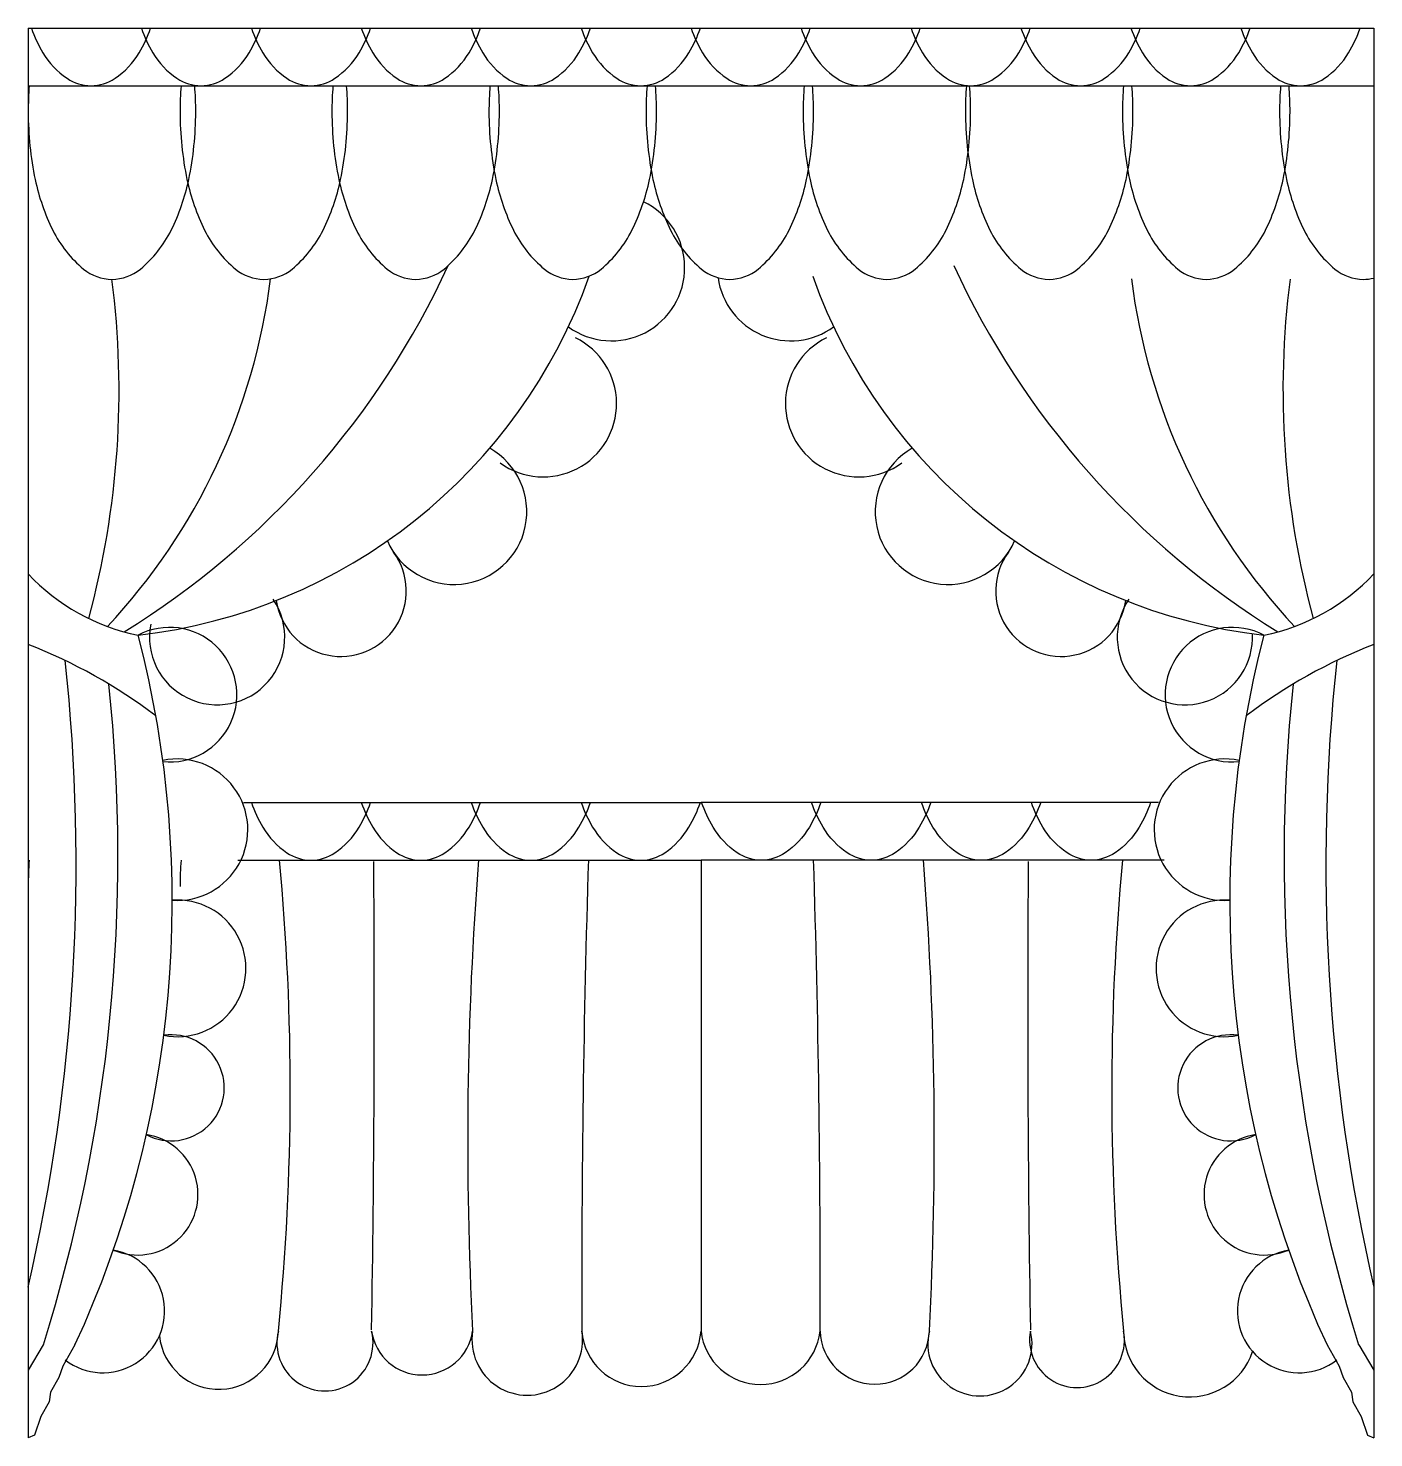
# Model space of a CAD drawing. Header units: metres. Extents: x 237 to 796, y 2803 to 3389.
import ezdxf

# ---------------------------------------------------------------- set-up
doc = ezdxf.new("R2010")
doc.units = ezdxf.units.M
for name, color, linetype in [('3', 3, 'Continuous'), ('4', 4, 'Continuous'), ('7', 7, 'Continuous')]:
    doc.layers.add(name, color=color, linetype=linetype)

msp = doc.modelspace()

# ---------------------------------------------------------------- linework, layer by layer
at = {"layer": '3'}
msp.add_line((516.63, 3043.07), (516.63, 2847.42), dxfattribs=at)
for points in [[(238.43, 3388.72, 0.05), (243.2, 3378.5, 0.11), (253.22, 3367.9, 0.15), (263.19, 3364.81, 0.15)], [(263.19, 3364.81, 0.15), (273.17, 3367.9, 0.11), (283.19, 3378.5, 0.05), (287.95, 3388.72, 0.06)], [(284.12, 3388.72, 0.05), (288.88, 3378.5, 0.11), (298.9, 3367.9, 0.15), (308.88, 3364.81, 0.15)], [(308.88, 3364.81, 0.15), (318.85, 3367.9, 0.11), (328.87, 3378.5, 0.05), (333.64, 3388.72, 0.06)], [(329.8, 3388.72, 0.05), (334.56, 3378.5, 0.11), (344.59, 3367.9, 0.15), (354.56, 3364.81, 0.15)], [(354.56, 3364.81, 0.15), (364.53, 3367.9, 0.11), (374.56, 3378.5, 0.05), (379.32, 3388.72, 0.06)], [(375.48, 3388.72, 0.05), (380.25, 3378.5, 0.11), (390.27, 3367.9, 0.15), (400.24, 3364.81, 0.15)], [(400.24, 3364.81, 0.15), (410.22, 3367.9, 0.11), (420.24, 3378.5, 0.05), (425, 3388.72, 0.06)], [(421.17, 3388.72, 0.05), (425.93, 3378.5, 0.11), (435.95, 3367.9, 0.15), (445.93, 3364.81, 0.15)], [(445.93, 3364.81, 0.15), (455.9, 3367.9, 0.11), (465.92, 3378.5, 0.05), (470.68, 3388.72, 0.06)], [(466.85, 3388.72, 0.05), (471.61, 3378.5, 0.11), (481.63, 3367.9, 0.15), (491.61, 3364.81, 0.15)], [(491.61, 3364.81, 0.15), (501.58, 3367.9, 0.11), (511.61, 3378.5, 0.05), (516.37, 3388.72, 0.06)], [(512.53, 3388.72, 0.05), (517.29, 3378.5, 0.11), (527.32, 3367.9, 0.15), (537.29, 3364.81, 0.15)], [(537.29, 3364.81, 0.15), (547.27, 3367.9, 0.11), (557.29, 3378.5, 0.05), (562.05, 3388.72, 0.06)], [(558.22, 3388.72, 0.05), (562.98, 3378.5, 0.11), (573, 3367.9, 0.15), (582.97, 3364.81, 0.15)], [(582.97, 3364.81, 0.15), (592.95, 3367.9, 0.11), (602.97, 3378.5, 0.05), (607.73, 3388.72, 0.06)], [(603.9, 3388.72, 0.05), (608.66, 3378.5, 0.11), (618.68, 3367.9, 0.15), (628.66, 3364.81, 0.15)], [(628.66, 3364.81, 0.15), (638.63, 3367.9, 0.11), (648.65, 3378.5, 0.05), (653.42, 3388.72, 0.06)], [(649.58, 3388.72, 0.05), (654.34, 3378.5, 0.11), (664.37, 3367.9, 0.15), (674.34, 3364.81, 0.15)], [(674.34, 3364.81, 0.15), (684.31, 3367.9, 0.11), (694.34, 3378.5, 0.05), (699.1, 3388.72, 0.06)], [(695.26, 3388.72, 0.05), (700.03, 3378.5, 0.11), (710.05, 3367.9, 0.15), (720.02, 3364.81, 0.15)], [(720.02, 3364.81, 0.15), (730, 3367.9, 0.11), (740.02, 3378.5, 0.05), (744.78, 3388.72, 0.06)], [(740.95, 3388.72, 0.05), (745.71, 3378.5, 0.11), (755.73, 3367.9, 0.15), (765.71, 3364.81, 0.15)], [(765.71, 3364.81, 0.15), (775.68, 3367.9, 0.11), (785.7, 3378.5, 0.05), (790.47, 3388.72, 0.06)]]:
    msp.add_lwpolyline(points, format="xyb", dxfattribs=at)
msp.add_lwpolyline([(243.37, 2841.72), (237.09, 2831.23)], dxfattribs=at)
for centre, radius, start, end in [((91.57, 3437.55), 352.36, 301.75, 335.27), ((941.68, 3437.55), 352.36, 204.73, 238.25), ((-89.26, 3238.27), 364.09, 344.91, 7.28), ((81.48, 3316.77), 258.33, 316.88, 352.84), ((951.78, 3316.77), 258.33, 187.16, 223.12), ((1122.52, 3238.27), 364.09, 172.72, 195.09), ((-532.27, 3041.77), 789.26, 347.11, 6.13), ((1565.52, 3041.77), 789.26, 173.87, 192.89), ((-404.53, 3044.57), 678.91, 342.62, 6.06), ((1437.78, 3044.57), 678.91, 173.94, 197.38), ((-673.53, 2947.72), 1019.5, 354.35, 5.37), ((-7695.41, 2983.29), 8076.3, 359.04, 0.42), ((1937.73, 2926.44), 1518.05, 175.59, 182.98), ((6108.44, 2866.99), 5641.34, 178.21, 180.2), ((-5075.19, 2866.99), 5641.34, 359.8, 1.79), ((-904.48, 2926.44), 1518.05, 357.02, 4.41), ((8728.66, 2983.29), 8076.3, 179.58, 180.96), ((1706.78, 2947.72), 1019.5, 174.63, 185.65)]:
    msp.add_arc(centre, radius, start, end, dxfattribs=at)
at = {"layer": '4'}
for p, q in [((237.09, 3388.72), (796.16, 3388.72)), ((237.09, 3388.72), (237.09, 2847.42)), ((796.16, 3388.72), (796.16, 2847.42)), ((326.49, 3066.99), (516.63, 3066.99)), ((706.76, 3066.99), (516.63, 3066.99))]:
    msp.add_line(p, q, dxfattribs=at)
for points in [[(237.09, 2847.42), (237.09, 2803.1)], [(796.16, 2847.42), (796.16, 2803.1)], [(256.52, 2841.7), (251.52, 2832.88), (249.78, 2828.1), (246.29, 2822.01), (245.86, 2818.09), (242.37, 2812), (239.76, 2804.17), (237.09, 2803.1)], [(776.73, 2841.7), (781.73, 2832.88), (783.48, 2828.1), (786.96, 2822.01), (787.39, 2818.09), (790.88, 2812), (793.49, 2804.17), (796.16, 2803.1)]]:
    msp.add_lwpolyline(points, dxfattribs=at)
for centre, radius, start, end in [((256.99, 3361.29), 226.21, 276.54, 340.48), ((776.26, 3361.29), 226.21, 199.52, 263.46), ((-142.53, 3025.82), 439.48, 335.23, 14.59), ((1175.78, 3025.82), 439.48, 165.41, 204.77)]:
    msp.add_arc(centre, radius, start, end, dxfattribs=at)
at = {"layer": '7'}
for p, q in [((796.16, 3388.72), (796.16, 2980.03)), ((237.09, 3364.81), (796.16, 3364.81)), ((324.15, 3043.07), (516.63, 3043.07)), ((709.1, 3043.07), (516.63, 3043.07))]:
    msp.add_line(p, q, dxfattribs=at)
for points in [[(237.52, 3364.81, 0.02), (237.09, 3353.94, 0.05)], [(237.09, 3353.94, 0.05), (239.97, 3325.81, 0.06), (247.28, 3304.75, 0.1), (260.1, 3288.62, 0.17), (271.9, 3284.38, 0.17), (283.69, 3288.62, 0.1), (296.51, 3304.75, 0.06), (303.82, 3325.81, 0.05), (306.7, 3353.94, 0.02), (306.27, 3364.81, 0.06)], [(300.6, 3364.81, 0.02), (300.18, 3353.94, 0.05)], [(300.18, 3353.94, 0.05), (303.06, 3325.81, 0.06), (310.37, 3304.75, 0.1), (323.19, 3288.62, 0.17), (334.98, 3284.38, 0.17), (346.77, 3288.62, 0.1), (359.59, 3304.75, 0.06), (366.9, 3325.81, 0.05), (369.79, 3353.94, 0.02), (369.36, 3364.81, 0.06)], [(300.6, 3364.81, 0.02), (300.18, 3353.94, 0.05)], [(300.18, 3353.94, 0.05), (303.06, 3325.81, 0.06), (310.37, 3304.75, 0.1), (323.19, 3288.62, 0.17), (334.98, 3284.38, 0.17), (346.77, 3288.62, 0.1), (359.59, 3304.75, 0.06), (366.9, 3325.81, 0.05), (369.79, 3353.94, 0.02), (369.36, 3364.81, 0.06)], [(363.69, 3364.81, 0.02), (363.26, 3353.94, 0.05)], [(363.26, 3353.94, 0.05), (366.15, 3325.81, 0.06), (373.46, 3304.75, 0.1), (386.27, 3288.62, 0.17), (398.07, 3284.38, 0.17), (409.86, 3288.62, 0.1), (422.68, 3304.75, 0.06), (429.99, 3325.81, 0.05), (432.87, 3353.94, 0.02), (432.45, 3364.81, 0.06)], [(428.52, 3353.94, 0.05), (431.41, 3325.81, 0.06), (438.72, 3304.75, 0.1), (451.54, 3288.62, 0.17), (463.33, 3284.38, 0.17), (475.12, 3288.62, 0.1), (487.94, 3304.75, 0.06), (495.25, 3325.81, 0.05), (498.13, 3353.94, 0.02), (497.71, 3364.81, 0.06)], [(428.95, 3364.81, 0.02), (428.52, 3353.94, 0.05)], [(494.21, 3364.81, 0.02), (493.78, 3353.94, 0.05)], [(493.78, 3353.94, 0.05), (496.67, 3325.81, 0.06), (503.98, 3304.75, 0.1), (516.8, 3288.62, 0.17), (528.59, 3284.38, 0.17), (540.38, 3288.62, 0.1), (553.2, 3304.75, 0.06), (560.51, 3325.81, 0.05), (563.4, 3353.94, 0.02), (562.97, 3364.81, 0.06)], [(559.47, 3364.81, 0.02), (559.05, 3353.94, 0.05)], [(559.05, 3353.94, 0.05), (561.93, 3325.81, 0.06), (569.24, 3304.75, 0.1), (582.06, 3288.62, 0.17), (593.85, 3284.38, 0.17), (605.64, 3288.62, 0.1), (618.46, 3304.75, 0.06), (625.77, 3325.81, 0.05), (628.66, 3353.94, 0.02), (628.23, 3364.81, 0.06)], [(626.91, 3364.81, 0.02), (626.48, 3353.94, 0.05)], [(626.48, 3353.94, 0.05), (629.37, 3325.81, 0.06), (636.68, 3304.75, 0.1), (649.5, 3288.62, 0.17), (661.29, 3284.38, 0.17), (673.08, 3288.62, 0.1), (685.9, 3304.75, 0.06), (693.21, 3325.81, 0.05), (696.09, 3353.94, 0.02), (695.67, 3364.81, 0.06)], [(692.17, 3364.81, 0.02), (691.74, 3353.94, 0.05)], [(691.74, 3353.94, 0.05), (694.63, 3325.81, 0.06), (701.94, 3304.75, 0.1), (714.76, 3288.62, 0.17), (726.55, 3284.38, 0.17), (738.34, 3288.62, 0.1), (751.16, 3304.75, 0.06), (758.47, 3325.81, 0.05), (761.36, 3353.94, 0.02), (760.93, 3364.81, 0.06)], [(757.43, 3364.81, 0.02), (757.01, 3353.94, 0.05)], [(757.01, 3353.94, 0.05), (759.89, 3325.81, 0.06), (767.2, 3304.75, 0.1), (780.02, 3288.62, 0.17), (791.81, 3284.38, 0.06), (796.16, 3284.9, 0.1)], [(329.8, 3066.99, 0.05), (334.56, 3056.76, 0.11), (344.59, 3046.16, 0.15), (354.56, 3043.07, 0.15)], [(354.56, 3043.07, 0.15), (364.53, 3046.16, 0.11), (374.56, 3056.76, 0.05), (379.32, 3066.99, 0.06)], [(375.48, 3066.99, 0.05), (380.25, 3056.76, 0.11), (390.27, 3046.16, 0.15), (400.24, 3043.07, 0.15)], [(400.24, 3043.07, 0.15), (410.22, 3046.16, 0.11), (420.24, 3056.76, 0.05), (425, 3066.99, 0.06)], [(421.17, 3066.99, 0.05), (425.93, 3056.76, 0.11), (435.95, 3046.16, 0.15), (445.93, 3043.07, 0.15)], [(445.93, 3043.07, 0.15), (455.9, 3046.16, 0.11), (465.92, 3056.76, 0.05), (470.68, 3066.99, 0.06)], [(466.85, 3066.99, 0.05), (471.61, 3056.76, 0.11), (481.63, 3046.16, 0.15), (491.61, 3043.07, 0.15)], [(491.61, 3043.07, 0.15), (501.58, 3046.16, 0.11), (511.61, 3056.76, 0.05), (516.37, 3066.99, 0.06)], [(541.64, 3043.07, -0.15), (531.67, 3046.16, -0.11), (521.65, 3056.76, -0.05), (516.88, 3066.99, -0.06)], [(566.4, 3066.99, -0.05), (561.64, 3056.76, -0.11), (551.62, 3046.16, -0.15), (541.64, 3043.07, -0.15)], [(587.33, 3043.07, -0.15), (577.35, 3046.16, -0.11), (567.33, 3056.76, -0.05), (562.57, 3066.99, -0.06)], [(612.08, 3066.99, -0.05), (607.32, 3056.76, -0.11), (597.3, 3046.16, -0.15), (587.33, 3043.07, -0.15)], [(633.01, 3043.07, -0.15), (623.03, 3046.16, -0.11), (613.01, 3056.76, -0.05), (608.25, 3066.99, -0.06)], [(657.77, 3066.99, -0.05), (653.01, 3056.76, -0.11), (642.98, 3046.16, -0.15), (633.01, 3043.07, -0.15)], [(678.69, 3043.07, -0.15), (668.72, 3046.16, -0.11), (658.69, 3056.76, -0.05), (653.93, 3066.99, -0.06)], [(703.45, 3066.99, -0.05), (698.69, 3056.76, -0.11), (688.67, 3046.16, -0.15), (678.69, 3043.07, -0.15)], [(237.52, 3043.07, 0.02), (237.09, 3032.2, 0.05)], [(300.6, 3043.07, 0.02), (300.18, 3032.2, 0.05)], [(653.51, 2847.42, 1.21), (692.22, 2847.42, 0.85), (745.78, 2838.96, 0.85)]]:
    msp.add_lwpolyline(points, format="xyb", dxfattribs=at)
msp.add_lwpolyline([(789.88, 2841.72), (796.16, 2831.23)], dxfattribs=at)
for centre, radius, start, end in [((479.4, 3289.27), 30.44, 234, 63.89), ((553.85, 3289.27), 30.44, 187.99, 306), ((451.12, 3232.74), 30.44, 234, 63.89), ((582.13, 3232.74), 30.44, 116.11, 306), ((414.01, 3187.86), 30.24, 203.72, 60.6), ((619.24, 3187.86), 30.24, 119.4, 336.28), ((367.01, 3154.89), 27.18, 188.43, 36.39), ((666.24, 3154.89), 27.18, 143.61, 351.57), ((300, 3221.24), 86.42, 223.28, 258.5), ((733.25, 3221.24), 86.42, 281.5, 316.72), ((315.59, 3135.72), 28.1, 168.98, 34.06), ((717.67, 3135.72), 28.1, 145.94, 2.92), ((295.84, 3111.83), 27.96, 264.33, 117.87), ((737.41, 3111.83), 27.96, 62.13, 275.67), ((156.37, 2926.35), 221.6, 52.88, 68.64), ((876.88, 2926.35), 221.6, 111.36, 127.12), ((298.95, 3055.73), 29.39, 266.1, 101.65), ((734.3, 3055.73), 29.39, 78.35, 273.9), ((299.17, 2998.12), 28.38, 258.33, 94.5), ((734.08, 2998.12), 28.38, 85.5, 281.67), ((296.51, 2948.51), 22.04, 241.99, 98.04), ((736.74, 2948.51), 22.04, 81.96, 298.01), ((282.48, 2904.17), 25.15, 246.48, 81.57), ((750.77, 2904.17), 25.15, 98.43, 293.52), ((268.1, 2855.8), 25.68, 232.46, 80.26), ((765.16, 2855.8), 25.68, 99.74, 307.54), ((316.26, 2848.03), 24.78, 185.85, 358.58), ((360.39, 2842.53), 19.97, 165.81, 14.19), ((400.74, 2850.45), 21.22, 188.22, 351.78), ((444.44, 2843.78), 22.99, 170.89, 9.11), ((491.88, 2849.2), 24.81, 184.12, 355.88), ((541.37, 2850.16), 24.89, 186.32, 353.68), ((588.81, 2848.07), 22.71, 181.64, 358.36), ((632.51, 2842.14), 21.65, 165.89, 14.11), ((611.51, 2847.42), 0, 181.65, 178.37)]:
    msp.add_arc(centre, radius, start, end, dxfattribs=at)

doc.saveas('drawing.dxf')
